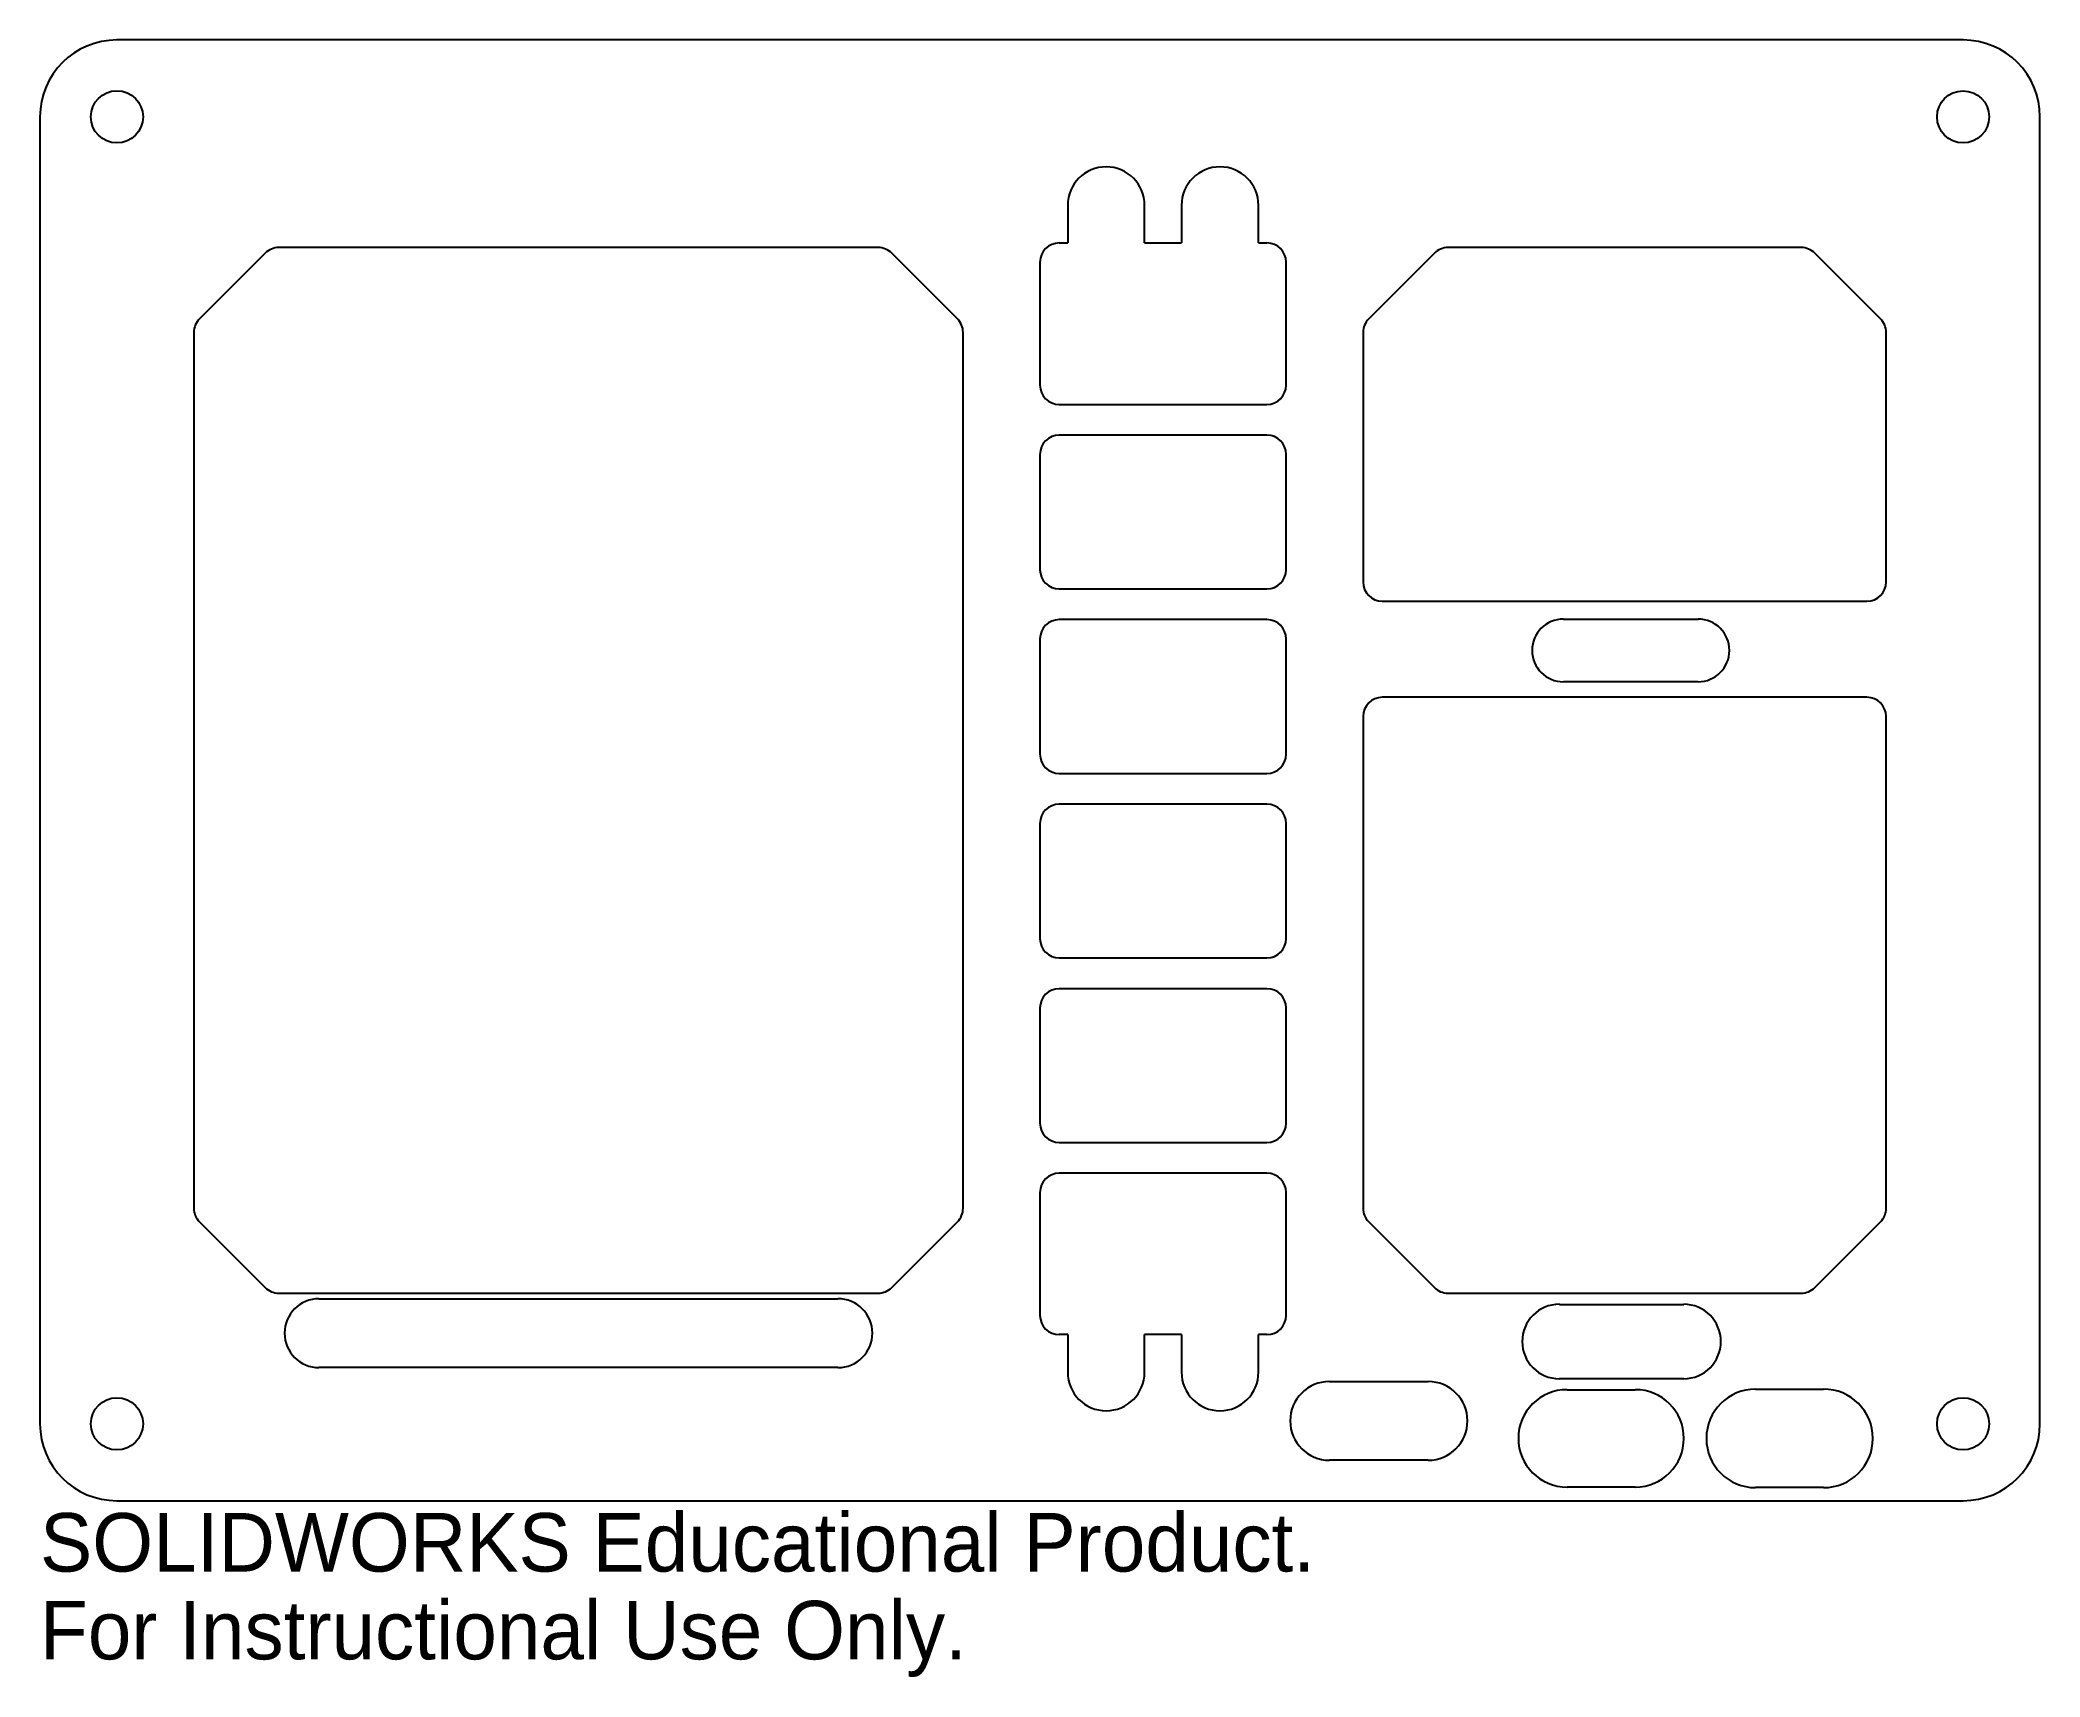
# Model space of a CAD drawing. Header units: inches. Extents: x 0 to 6.5, y -5.32 to 0.
import ezdxf

# ---------------------------------------------------------------- set-up
doc = ezdxf.new("R2010")
doc.units = ezdxf.units.IN
doc.header["$MEASUREMENT"] = 0
doc.styles.add('SLDTEXTSTYLE0', font='Arail.ttf')

msp = doc.modelspace()

# ---------------------------------------------------------------- linework, layer by layer
at = {"color": 1, "linetype": 'Continuous', "lineweight": 25}
for p, q in [((6.25, 0), (0.25, 0)), ((0, -0.25), (0, -4.5)), ((6.5, -4.5), (6.5, -0.25)), ((3.34, -0.5375), (3.34, -0.66)), ((3.59, -0.66), (3.59, -0.5375)), ((3.71, -0.5375), (3.71, -0.66)), ((3.96, -0.66), (3.96, -0.5375)), ((0.7317, -0.6933), (0.5183, -0.9067)), ((2.7241, -0.675), (0.7759, -0.675)), ((2.9817, -0.9067), (2.7683, -0.6933)), ((3.3125, -0.66), (3.34, -0.66)), ((3.59, -0.66), (3.71, -0.66)), ((3.96, -0.66), (3.9875, -0.66)), ((4.5317, -0.6933), (4.3183, -0.9067)), ((5.7241, -0.675), (4.5759, -0.675)), ((5.9817, -0.9067), (5.7683, -0.6933)), ((3.25, -0.7225), (3.25, -1.1225)), ((4.05, -1.1225), (4.05, -0.7225)), ((0.5, -0.9509), (0.5, -3.7991)), ((3, -3.7991), (3, -0.9509)), ((4.3, -0.9509), (4.3, -1.7625)), ((6, -1.7625), (6, -0.9509)), ((3.3125, -1.185), (3.9875, -1.185)), ((3.9875, -1.285), (3.3125, -1.285)), ((3.25, -1.3475), (3.25, -1.7225)), ((4.05, -1.7225), (4.05, -1.3475)), ((3.3125, -1.785), (3.9875, -1.785)), ((3.9875, -1.885), (3.3125, -1.885)), ((4.3625, -1.825), (5.9375, -1.825)), ((4.951, -1.8831), (5.3887, -1.8831)), ((3.25, -1.9475), (3.25, -2.3225)), ((4.05, -2.3225), (4.05, -1.9475)), ((5.9375, -2.1375), (4.3625, -2.1375)), ((5.3887, -2.0869), (4.951, -2.0869)), ((4.3, -2.2), (4.3, -3.7991)), ((6, -3.7991), (6, -2.2)), ((3.3125, -2.385), (3.9875, -2.385)), ((3.9875, -2.485), (3.3125, -2.485)), ((3.25, -2.5475), (3.25, -2.9225)), ((4.05, -2.9225), (4.05, -2.5475)), ((3.3125, -2.985), (3.9875, -2.985)), ((3.9875, -3.085), (3.3125, -3.085)), ((3.25, -3.1475), (3.25, -3.5225)), ((4.05, -3.5225), (4.05, -3.1475)), ((3.3125, -3.585), (3.9875, -3.585)), ((3.9875, -3.685), (3.3125, -3.685)), ((3.25, -3.7475), (3.25, -4.1475)), ((4.05, -4.1475), (4.05, -3.7475)), ((0.5183, -3.8433), (0.7317, -4.0567)), ((2.7683, -4.0567), (2.9817, -3.8433)), ((4.3183, -3.8433), (4.5317, -4.0567)), ((5.7683, -4.0567), (5.9817, -3.8433)), ((0.7759, -4.075), (2.7241, -4.075)), ((0.9067, -4.0932), (2.5933, -4.093)), ((4.5759, -4.075), (5.7241, -4.075)), ((4.938, -4.1114), (5.342, -4.1114)), ((3.34, -4.21), (3.3125, -4.21)), ((3.34, -4.21), (3.34, -4.3325)), ((3.59, -4.3325), (3.59, -4.21)), ((3.71, -4.21), (3.59, -4.21)), ((3.71, -4.21), (3.71, -4.3325)), ((3.96, -4.3325), (3.96, -4.21)), ((3.9875, -4.21), (3.96, -4.21)), ((2.5933, -4.3169), (0.9067, -4.3171)), ((5.342, -4.3533), (4.938, -4.3533)), ((4.1909, -4.3625), (4.5115, -4.3625)), ((4.9629, -4.3889), (5.1844, -4.3889)), ((5.5759, -4.387), (5.7967, -4.387)), ((4.5115, -4.6183), (4.1909, -4.6183)), ((5.1844, -4.7054), (4.9629, -4.7054)), ((5.7967, -4.7073), (5.5759, -4.7073)), ((0.25, -4.75), (6.25, -4.75))]:
    msp.add_line(p, q, dxfattribs=at)
for centre, radius in [((0.25, -0.25), 0.0848), ((6.25, -0.25), 0.0847), ((0.25, -4.5), 0.0848), ((6.25, -4.5), 0.0847)]:
    msp.add_circle(centre, radius, dxfattribs=at)
for centre, radius, start, end in [((0.25, -0.25), 0.25, 90, 180), ((6.25, -0.25), 0.25, 0, 90), ((3.465, -0.5375), 0.125, 0, 180), ((3.835, -0.5375), 0.125, 0, 180), ((0.7759, -0.7375), 0.0625, 90, 135), ((2.7241, -0.7375), 0.0625, 45, 90), ((3.3125, -0.7225), 0.0625, 90, 180), ((3.9875, -0.7225), 0.0625, 0, 90), ((4.5759, -0.7375), 0.0625, 90, 135), ((5.7241, -0.7375), 0.0625, 45, 90), ((0.5625, -0.9509), 0.0625, 135, 180), ((2.9375, -0.9509), 0.0625, 0, 45), ((4.3625, -0.9509), 0.0625, 135, 180), ((5.9375, -0.9509), 0.0625, 360, 45), ((3.3125, -1.1225), 0.0625, 180, 270), ((3.9875, -1.1225), 0.0625, 270, 0), ((3.3125, -1.3475), 0.0625, 90, 180), ((3.9875, -1.3475), 0.0625, 0, 90), ((3.3125, -1.7225), 0.0625, 180, 270), ((3.9875, -1.7225), 0.0625, 270, 0), ((4.3625, -1.7625), 0.0625, 180, 270), ((5.9375, -1.7625), 0.0625, 270, 0), ((3.3125, -1.9475), 0.0625, 90, 180), ((3.9875, -1.9475), 0.0625, 0, 90), ((4.951, -1.985), 0.1019, 90, 270), ((5.3887, -1.985), 0.1019, 270, 90), ((4.3625, -2.2), 0.0625, 90, 180), ((5.9375, -2.2), 0.0625, 0, 90), ((3.3125, -2.3225), 0.0625, 180, 270), ((3.9875, -2.3225), 0.0625, 270, 0), ((3.3125, -2.5475), 0.0625, 90, 180), ((3.9875, -2.5475), 0.0625, 0, 90), ((3.3125, -2.9225), 0.0625, 180, 270), ((3.9875, -2.9225), 0.0625, 270, 0), ((3.3125, -3.1475), 0.0625, 90, 180), ((3.9875, -3.1475), 0.0625, 0, 90), ((3.3125, -3.5225), 0.0625, 180, 270), ((3.9875, -3.5225), 0.0625, 270, 0), ((3.3125, -3.7475), 0.0625, 90, 180), ((3.9875, -3.7475), 0.0625, 0, 90), ((0.5625, -3.7991), 0.0625, 180, 225), ((2.9375, -3.7991), 0.0625, 315, 0), ((4.3625, -3.7991), 0.0625, 180, 225), ((5.9375, -3.7991), 0.0625, 315, 360), ((0.7759, -4.0125), 0.0625, 225, 270), ((0.9067, -4.2051), 0.112, 90.00524, 270.00524), ((2.5933, -4.205), 0.112, 270.00524, 90.00524), ((2.7241, -4.0125), 0.0625, 270, 315), ((4.5759, -4.0125), 0.0625, 225, 270), ((5.7241, -4.0125), 0.0625, 270, 315), ((3.3125, -4.1475), 0.0625, 180, 270), ((3.9875, -4.1475), 0.0625, 270, 0), ((4.938, -4.2323), 0.121, 90, 270), ((5.342, -4.2323), 0.121, 270, 90), ((3.465, -4.3325), 0.125, 180, 0), ((3.835, -4.3325), 0.125, 180, 0), ((4.1909, -4.4904), 0.1279, 90, 270), ((4.5115, -4.4904), 0.1279, 270, 90), ((4.9629, -4.5472), 0.1583, 90, 270), ((5.1844, -4.5472), 0.1583, 270, 90), ((5.5759, -4.5472), 0.1602, 90, 270), ((5.7967, -4.5472), 0.1602, 270, 90), ((0.25, -4.5), 0.25, 180, 270), ((6.25, -4.5), 0.25, 270, 0)]:
    msp.add_arc(centre, radius, start, end, dxfattribs=at)

# ---------------------------------------------------------------- texts
at = {"color": 7, "linetype": 'Continuous', "char_height": 0.1903, "attachment_point": 1, "style": 'SLDTEXTSTYLE0'}
for s, insert in [('SOLIDWORKS Educational Product.', (0, -4.7901)), ('For Instructional Use Only.', (0, -5.0756))]:
    msp.add_mtext(s, dxfattribs=dict(at, insert=insert))

doc.saveas('drawing.dxf')
